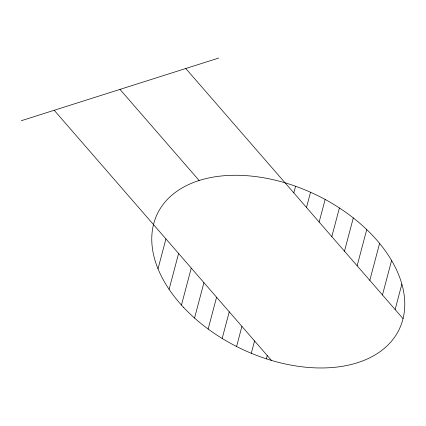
<?xml version="1.0" encoding="UTF-8"?>
<svg xmlns="http://www.w3.org/2000/svg" width="426" height="426" viewBox="0 0 426 426"><rect width="100%" height="100%" fill="white"/><g stroke="black" fill="none" stroke-linecap="round" stroke-linejoin="round"><path stroke-width="0.64" d="M158.014 268.801L165.932 238.917M169.095 289.329L178.595 253.497M181.455 305.064L191.258 268.076M194.538 318.041L203.921 282.651M208.149 329.048L216.584 297.231M222.18 338.462L229.247 311.811M236.574 346.503L241.909 326.391M251.308 353.276L254.572 340.965M293.823 192.893L295.585 186.247M266.362 358.836L267.235 355.545M306.486 207.473L310.527 192.238M319.149 222.052L325.139 199.459M331.811 236.632L339.41 207.973M344.474 251.207L353.298 217.926M357.137 265.787L366.738 229.577M369.8 280.367L379.593 243.411M382.463 294.946L391.595 260.494M395.126 309.521L401.862 284.105M21.3 120.718L218.676 58.064M185.779 68.506L403.049 318.648M119.988 89.391L199.128 180.507M54.198 110.275L271.469 360.417M183.457 307.247A134.009 85.599 25.4 0 0 398.203 331.332A134.009 85.599 25.4 0 0 253.145 176.279A134.009 85.599 25.4 0 0 183.457 307.247"/></g></svg>
